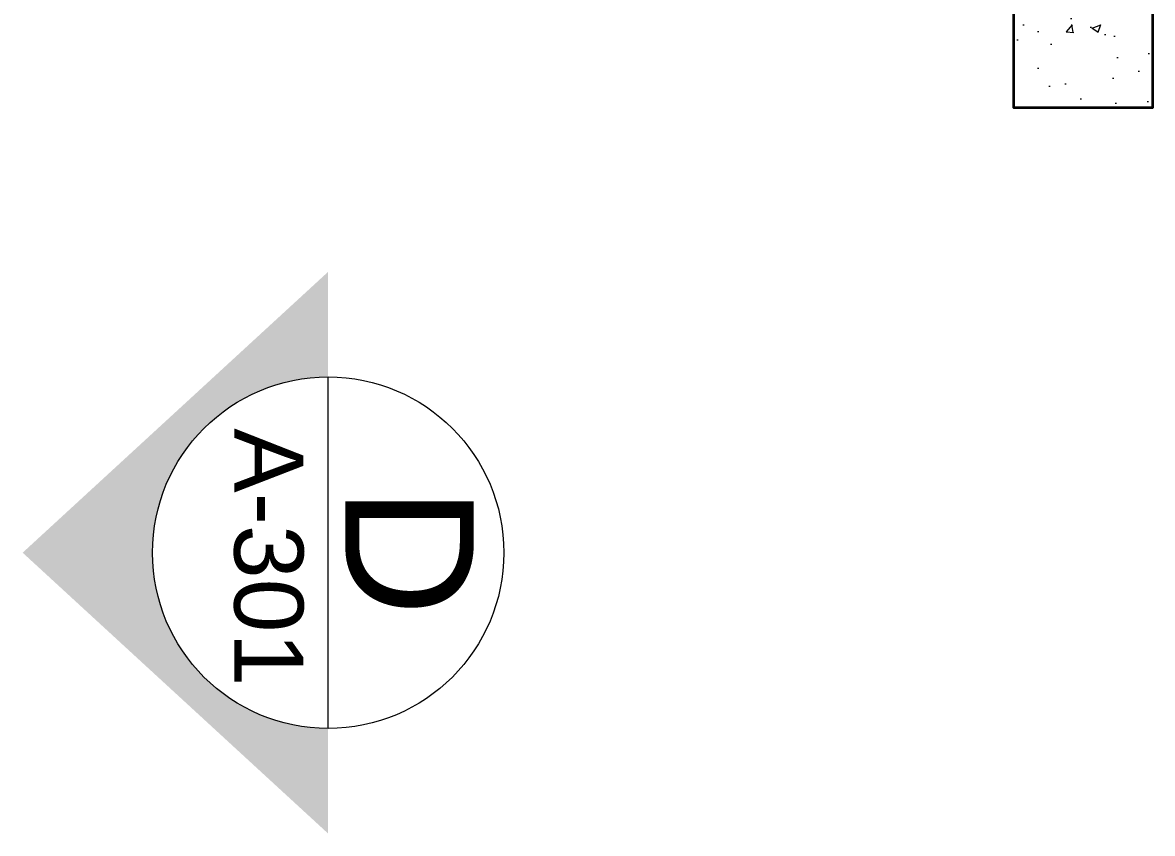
# Model space of a CAD drawing. Header units: millimetres. Extents: x 848 to 2740, y 1008 to 1944.
# Drawn here: x 1645.1 to 1759.5, y 1008.5 to 1090.4 of the extents above; entities that cross this region are included whole.
import ezdxf
from ezdxf.enums import TextEntityAlignment as Align

# ---------------------------------------------------------------- set-up
doc = ezdxf.new("R2010")
doc.units = ezdxf.units.MM
doc.linetypes.add('CENTERX2', pattern=[4, 2.5, -0.5, 0.5, -0.5])
for name, color, linetype, lineweight in [('A-FURN', 9, 'Continuous', 18), ('A-WALL-FULL', 7, 'Continuous', 35), ('G-ANNO-DIM', 3, 'Continuous', 18)]:
    doc.layers.add(name, color=color, linetype=linetype, lineweight=lineweight)
doc.styles.add('ARIAL', font='arial.ttf')

# ---------------------------------------------------------------- blocks, each defined once
blk = doc.blocks.new('section plan')
h = blk.add_hatch(color=256)
h.dxf.hatch_style = 1
h.paths.add_polyline_path([(56.88, 0.31), (46.28, 0.31, -1), (10.72, 0.31), (0.12, 0.31), (28.5, -30.58)])
blk.add_line((46.28, 0.34), (10.72, 0.34))
blk.add_circle((28.5, 0.34), 17.78)
at = {"style": 'ARIAL'}
for tag, height, p in [('A', 13, (28.38, 8.58)), ('A-301', 7, (28.96, -5.66))]:
    blk.add_attdef(tag, text='', height=height, dxfattribs=at).set_placement(p, align=Align.MIDDLE_CENTER)

msp = doc.modelspace()

# ---------------------------------------------------------------- hatches: boundary and pattern name
at = {"layer": 'A-FURN'}
h = msp.add_hatch(dxfattribs=at)
h.set_pattern_fill('AR-CONC', color=256, scale=0.050063, style=0)
h.set_pattern_definition([(50, (4790.2566, 9227.225), (9.120779, -0.7979644), [0.953707, -10.490779]), (355, (4790.257, 9227.225), (-1.764375, 9.56494), [0.762966, -8.392624]), (100.451, (4791.017, 9227.159), (7.356437, 8.766932), [0.810526, -8.915786]), (46.1842, (4790.257, 9229.768), (13.57113, -2.10478), [1.43056, -15.73617]), (96.6356, (4791.388, 9229.593), (11.885256, 12.386957), [1.21579, -13.373679]), (351.184, (4790.257, 9229.768), (11.885275, 12.386936), [1.144449, -12.588935]), (21, (4791.528, 9229.133), (7.590352, -5.1197566), [0.953707, -10.490779]), (326, (4791.528, 9229.133), (3.094018, 9.221071), [0.762966, -8.392624]), (71.4514, (4792.161, 9228.706), (10.684349, 4.1013344), [0.810526, -8.915786]), (37.5, (4790.2566, 9227.2253), (0.1546259, 4.2331103), [0, -8.2908948, 0, -8.5197845, 0, -8.4244138]), (7.5, (4790.2566, 9227.2253), (3.3452176, 5.0153773), [0, -4.8575488, 0, -8.1001534, 0, -3.2108143]), (327.5, (4787.421, 9227.2253), (6.7881223, -0.2868002), [0, -3.179024, 0, -9.918555, 0, -13.1611597]), (317.5, (4786.1493, 9227.225), (7.4158462, 1.272936), [0, -4.1327313, 0, -6.586938, 0, -9.346331])])
h.paths.add_polyline_path([(1759.46, 1106.86), (1745.44, 1106.86), (1745.44, 1081.82), (1759.46, 1081.82)])

# ---------------------------------------------------------------- linework, layer by layer
at = {"layer": 'A-WALL-FULL'}
msp.add_lwpolyline([(1745.44, 1106.86), (1759.46, 1106.86), (1759.46, 1081.82), (1745.44, 1081.82)], close=True, dxfattribs=at)

# ---------------------------------------------------------------- block references
at = {"layer": 'G-ANNO-DIM', "linetype": 'CENTERX2', "ltscale": 5, "rotation": 270.0000000000003}
msp.add_blockref('section plan', (1675.71, 1065.34), dxfattribs=at).add_auto_attribs({'A-301': 'A-301', 'A': 'D'})

doc.saveas('drawing.dxf')
